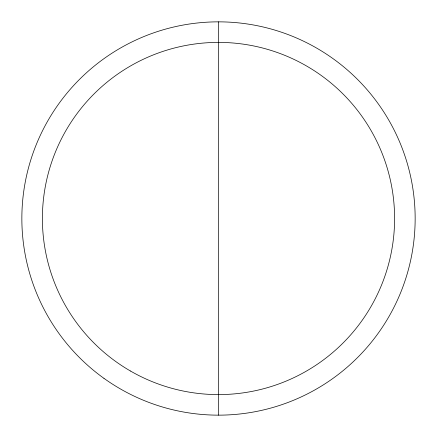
<?xml version="1.0" encoding="UTF-8"?>
<svg xmlns="http://www.w3.org/2000/svg" width="437" height="437" viewBox="0 0 437 437"><rect width="100%" height="100%" fill="white"/><g stroke="black" fill="none" stroke-linecap="round" stroke-linejoin="round"><path stroke-width="0.66" d="M218.5 21.85L218.5 415.15M130.45 371.008A176.1 176.1 0 0 0 394.6 218.5A176.1 176.1 0 0 0 130.45 65.992A176.1 176.1 0 0 0 130.45 371.008M103.957 378.344A196.65 196.65 0 0 0 414.205 237.777A196.65 196.65 0 0 0 137.344 39.379A196.65 196.65 0 0 0 103.957 378.344"/></g></svg>
